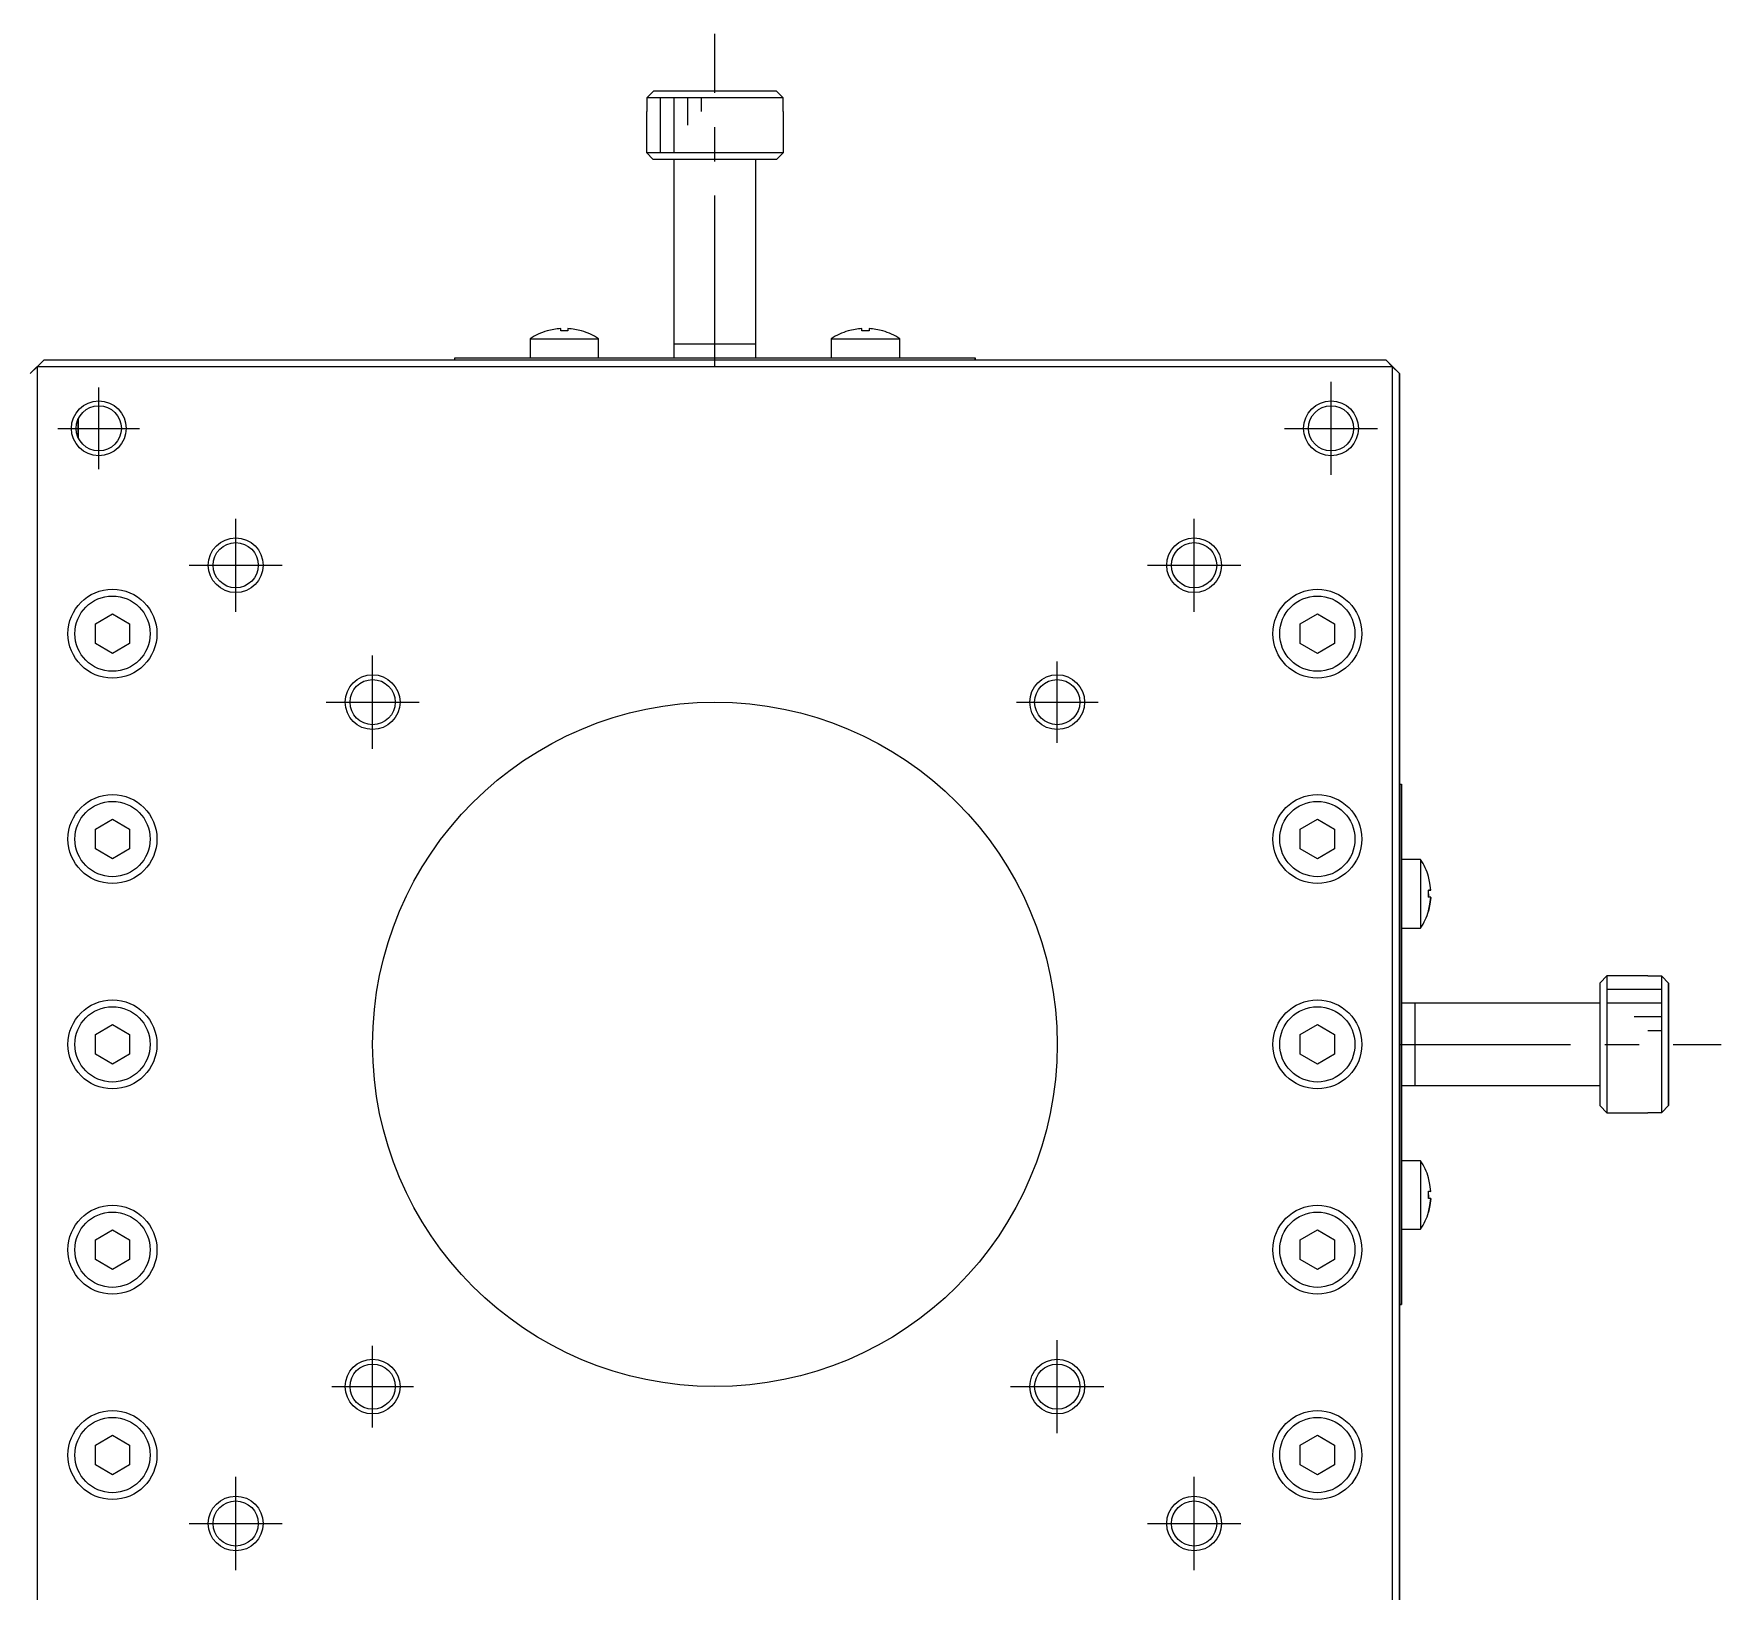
# Model space of a CAD drawing. Extents: x -109 to 395, y 1 to 311.
# Drawn here: x 54.3 to 177.6, y 131.6 to 245.3 of the extents above; entities that cross this region are included whole.
import ezdxf

# ---------------------------------------------------------------- set-up
doc = ezdxf.new("R2010")
doc.units = 0
doc.header["$LTSCALE"] = 10
doc.linetypes.add('CENTER', pattern=[2, 1.25, -0.25, 0.25, -0.25])
doc.layers.get('0').update_dxf_attribs({"linetype": 'CONTINUOUS'})
doc.layers.add('CENTER', color=1, linetype='CENTER')

msp = doc.modelspace()

# ---------------------------------------------------------------- linework, layer by layer
at = {"color": 7, "linetype": 'CONTINUOUS'}
for p, q in [((99.096716, 240.650949), (99.599517, 241.150949)), ((99.096716, 240.650949), (99.096716, 239.650949)), ((109.046591, 240.650949), (99.096716, 240.650949)), ((99.599517, 241.150949), (108.543789, 241.150949)), ((108.543789, 241.150949), (109.046591, 240.650949)), ((109.046591, 239.650949), (109.046591, 240.650949)), ((99.096716, 239.650949), (99.071653, 239.650949)), ((99.071653, 239.650949), (99.071653, 236.650949)), ((109.071653, 239.650949), (109.046591, 239.650949)), ((109.071653, 236.650949), (109.071653, 239.650949)), ((99.071653, 236.650949), (109.071653, 236.650949)), ((99.071653, 236.650949), (99.571653, 236.150949)), ((108.571653, 236.150949), (109.071653, 236.650949)), ((101.071653, 236.150949), (99.571653, 236.150949)), ((108.571653, 236.150949), (99.571653, 236.150949)), ((108.571653, 236.150949), (99.571653, 236.150949)), ((108.571653, 236.150949), (99.571653, 236.150949)), ((107.071653, 236.150949), (101.071653, 236.150949)), ((107.071653, 236.150949), (101.071653, 236.150949)), ((101.071653, 236.150949), (101.071653, 222.650949)), ((101.071653, 236.150949), (101.071653, 221.650949)), ((101.071653, 236.150949), (101.071653, 221.650949)), ((108.571653, 236.150949), (107.071653, 236.150949)), ((107.071653, 222.650949), (107.071653, 236.150949)), ((107.071653, 221.650949), (107.071653, 236.150949)), ((107.071653, 221.650949), (107.071653, 236.150949)), ((91.813064, 223.61353), (91.80972, 223.620385)), ((92.811653, 223.61353), (92.811653, 223.785902)), ((93.331653, 223.61353), (92.811653, 223.61353)), ((93.331653, 223.785902), (93.331653, 223.61353)), ((94.333586, 223.620385), (94.330243, 223.61353)), ((94.333586, 223.620385), (94.330243, 223.61353)), ((94.333586, 223.620385), (94.330243, 223.61353)), ((94.333586, 223.620385), (94.330243, 223.61353)), ((113.813064, 223.61353), (113.80972, 223.620385)), ((114.811653, 223.61353), (114.811653, 223.785902)), ((115.331653, 223.61353), (114.811653, 223.61353)), ((115.331653, 223.785902), (115.331653, 223.61353)), ((116.333586, 223.620385), (116.330243, 223.61353)), ((116.333586, 223.620385), (116.330243, 223.61353)), ((116.333586, 223.620385), (116.330243, 223.61353)), ((116.333586, 223.620385), (116.330243, 223.61353)), ((90.571653, 223.042607), (95.571653, 223.042607)), ((90.571653, 223.042607), (90.571653, 221.650949)), ((95.571653, 221.650949), (95.571653, 223.042607)), ((104.071653, 222.650949), (101.071653, 222.650949)), ((104.071653, 222.650949), (101.071653, 222.650949)), ((101.071653, 222.650949), (101.071653, 221.650949)), ((107.071653, 222.650949), (101.071653, 222.650949)), ((107.071653, 222.650949), (101.071653, 222.650949)), ((107.071653, 222.650949), (104.071653, 222.650949)), ((107.071653, 222.650949), (104.071653, 222.650949)), ((107.071653, 221.650949), (107.071653, 222.650949)), ((112.571653, 223.042607), (117.571653, 223.042607)), ((112.571653, 223.042607), (112.571653, 221.650949)), ((117.571653, 221.650949), (117.571653, 223.042607)), ((54.071653, 220.500949), (55.071653, 221.500949)), ((54.071653, 220.500949), (55.071653, 221.500949)), ((54.071653, 220.500949), (54.571653, 221.000949)), ((54.571653, 221.000949), (55.071653, 221.500949)), ((54.571653, 221.000949), (54.571653, 122.000949)), ((153.571653, 221.000949), (54.571653, 221.000949)), ((55.071653, 221.500949), (153.071653, 221.500949)), ((85.071653, 221.500949), (85.071653, 221.650949)), ((85.071653, 221.650949), (87.071653, 221.650949)), ((85.071653, 221.650949), (123.071653, 221.650949)), ((85.071653, 221.650949), (123.071653, 221.650949)), ((87.071653, 221.650949), (93.071653, 221.650949)), ((93.071653, 221.650949), (115.071653, 221.650949)), ((115.071653, 221.650949), (121.071653, 221.650949)), ((121.071653, 221.650949), (123.071653, 221.650949)), ((123.071653, 221.650949), (123.071653, 221.500949)), ((123.071653, 221.500949), (123.071653, 221.650949)), ((123.071653, 221.500949), (123.071653, 221.650949)), ((123.071653, 221.500949), (123.071653, 221.650949)), ((153.071653, 221.500949), (153.571653, 221.000949)), ((153.071653, 221.500949), (154.071653, 220.500949)), ((153.071653, 221.500949), (154.071653, 220.500949)), ((153.571653, 122.000949), (153.571653, 221.000949)), ((153.571653, 221.000949), (154.071653, 220.500949)), ((154.071653, 220.500949), (154.071653, 122.500949)), ((154.071653, 203.000944), (154.071653, 220.500949)), ((154.071653, 122.500949), (154.071653, 220.500949)), ((154.071653, 122.500949), (154.071653, 220.500949)), ((57.571653, 215.813563), (57.571653, 217.188336)), ((57.571653, 217.188336), (57.571653, 215.813563)), ((57.571653, 217.188336), (57.571653, 215.813563)), ((57.571653, 217.188336), (57.571653, 215.813563)), ((58.821653, 202.222637), (60.071653, 202.944325)), ((58.821653, 200.779262), (58.821653, 202.222637)), ((60.071653, 202.944325), (61.321653, 202.222637)), ((61.321653, 202.222637), (61.321653, 200.779262)), ((146.821653, 202.222637), (148.071653, 202.944325)), ((146.821653, 200.779262), (146.821653, 202.222637)), ((148.071653, 202.944325), (149.321653, 202.222637)), ((149.321653, 202.222637), (149.321653, 200.779262)), ((60.071653, 200.057574), (58.821653, 200.779262)), ((61.321653, 200.779262), (60.071653, 200.057574)), ((148.071653, 200.057574), (146.821653, 200.779262)), ((149.321653, 200.779262), (148.071653, 200.057574)), ((154.071653, 190.500949), (154.071653, 200.000954)), ((154.071653, 190.500949), (154.221653, 190.500949)), ((154.221653, 190.500949), (154.221653, 188.500949)), ((154.221653, 190.500949), (154.221653, 188.500949)), ((154.221653, 152.500949), (154.221653, 190.500949)), ((154.221653, 152.500949), (154.221653, 190.500949)), ((58.821653, 187.222637), (60.071653, 187.944325)), ((60.071653, 187.944325), (61.321653, 187.222637)), ((146.821653, 187.222637), (148.071653, 187.944325)), ((148.071653, 187.944325), (149.321653, 187.222637)), ((154.221653, 185.000949), (154.221653, 188.500949)), ((154.221653, 188.500949), (154.221653, 154.500949)), ((58.821653, 185.779262), (58.821653, 187.222637)), ((61.321653, 187.222637), (61.321653, 185.779262)), ((146.821653, 185.779262), (146.821653, 187.222637)), ((149.321653, 187.222637), (149.321653, 185.779262)), ((154.221653, 185.350949), (154.221653, 187.000949)), ((154.221653, 185.350949), (154.221653, 187.000949)), ((60.071653, 185.057574), (58.821653, 185.779262)), ((61.321653, 185.779262), (60.071653, 185.057574)), ((148.071653, 185.057574), (146.821653, 185.779262)), ((149.321653, 185.779262), (148.071653, 185.057574)), ((154.221653, 174.006443), (154.221653, 185.350949)), ((154.221653, 185.350949), (154.221653, 174.500949)), ((155.613311, 185.000949), (154.221653, 185.000949)), ((155.613311, 185.000949), (155.613311, 180.000949)), ((156.191082, 183.762908), (156.184234, 183.757735)), ((156.184234, 183.761284), (156.191082, 183.762908)), ((156.298666, 183.266877), (156.184234, 183.761284)), ((156.184234, 182.249546), (156.184234, 182.769534)), ((156.184234, 182.769534), (156.298666, 182.766159)), ((156.298666, 182.755727), (156.184234, 182.752352)), ((156.191082, 182.500949), (156.184234, 182.232365)), ((156.356606, 182.762718), (156.184589, 182.762718)), ((156.356606, 182.759169), (156.18477, 182.759169)), ((156.356606, 182.762718), (156.298666, 183.266877)), ((156.298666, 182.766159), (156.356606, 182.762718)), ((156.356606, 182.759169), (156.298666, 182.755727)), ((156.298666, 182.246171), (156.184234, 182.249546)), ((156.184234, 181.244164), (156.298666, 181.738571)), ((156.298666, 181.735022), (156.184234, 181.240615)), ((156.191082, 181.238991), (156.184234, 181.244164)), ((156.356606, 182.24273), (156.298666, 182.246171)), ((156.298666, 181.738571), (156.356606, 182.24273)), ((156.356606, 182.239181), (156.298666, 181.735022)), ((156.356606, 182.239181), (156.356399, 182.239181)), ((154.221653, 174.500949), (154.221653, 180.000949)), ((154.221653, 180.000949), (155.613311, 180.000949)), ((169.221653, 176.500949), (168.721653, 176.000949)), ((169.221653, 176.500949), (169.221653, 166.500949)), ((172.221653, 176.500949), (169.221653, 176.500949)), ((172.221653, 176.475887), (172.221653, 176.500949)), ((172.221653, 176.475887), (172.221653, 176.500949)), ((172.221653, 176.475887), (172.221653, 176.500949)), ((172.221653, 176.475887), (172.221653, 176.500949)), ((173.221653, 176.475887), (172.221653, 176.475887)), ((173.221653, 166.526012), (173.221653, 176.475887)), ((173.221653, 176.475887), (173.721653, 175.973085)), ((168.721653, 167.000949), (168.721653, 176.000949)), ((173.721653, 175.973085), (173.721653, 167.028813)), ((173.721653, 167.028813), (173.721653, 175.973085)), ((173.721653, 167.028813), (173.721653, 175.973085)), ((173.721653, 167.028813), (173.721653, 175.973085)), ((155.221653, 174.500949), (154.221653, 174.500949)), ((168.721653, 174.500949), (154.221653, 174.500949)), ((168.721653, 174.500949), (154.221653, 174.500949)), ((155.221653, 168.500949), (155.221653, 174.500949)), ((155.221653, 168.500949), (155.221653, 174.500949)), ((168.721653, 174.500949), (155.221653, 174.500949)), ((155.221653, 168.500949), (155.221653, 174.500949)), ((155.221653, 168.500949), (155.221653, 174.500949)), ((58.821653, 172.222637), (60.071653, 172.944325)), ((60.071653, 172.944325), (61.321653, 172.222637)), ((146.821653, 172.222637), (148.071653, 172.944325)), ((148.071653, 172.944325), (149.321653, 172.222637)), ((58.821653, 170.779262), (58.821653, 172.222637)), ((61.321653, 172.222637), (61.321653, 170.779262)), ((146.821653, 170.779262), (146.821653, 172.222637)), ((149.321653, 172.222637), (149.321653, 170.779262)), ((60.071653, 170.057574), (58.821653, 170.779262)), ((61.321653, 170.779262), (60.071653, 170.057574)), ((148.071653, 170.057574), (146.821653, 170.779262)), ((149.321653, 170.779262), (148.071653, 170.057574)), ((154.221653, 157.650949), (154.221653, 168.995455)), ((154.221653, 168.500949), (154.221653, 157.650949)), ((154.221653, 163.000949), (154.221653, 168.500949)), ((154.221653, 168.500949), (155.221653, 168.500949)), ((154.221653, 168.500949), (168.721653, 168.500949)), ((154.221653, 168.500949), (168.721653, 168.500949)), ((155.221653, 168.500949), (168.721653, 168.500949)), ((168.721653, 167.000949), (169.221653, 166.500949)), ((169.221653, 166.500949), (172.221653, 166.500949)), ((172.221653, 166.500949), (172.221653, 166.526012)), ((172.221653, 166.500949), (172.221653, 166.526012)), ((172.221653, 166.526012), (173.221653, 166.526012)), ((172.221653, 166.500949), (172.221653, 166.526012)), ((172.221653, 166.500949), (172.221653, 166.526012)), ((173.721653, 167.028813), (173.221653, 166.526012)), ((155.613311, 163.000949), (154.221653, 163.000949)), ((155.613311, 163.000949), (155.613311, 158.000949)), ((156.191082, 161.762908), (156.184234, 161.757735)), ((156.184234, 161.761284), (156.191082, 161.762908)), ((156.298666, 161.266877), (156.184234, 161.761284)), ((156.184234, 160.249546), (156.184234, 160.769534)), ((156.184234, 160.769534), (156.298666, 160.766159)), ((156.298666, 160.755727), (156.184234, 160.752352)), ((156.191082, 160.50095), (156.184234, 160.232365)), ((156.298666, 160.246171), (156.184234, 160.249546)), ((156.356606, 160.762718), (156.184589, 160.762718)), ((156.356606, 160.759169), (156.18477, 160.759169)), ((156.356606, 160.762718), (156.298666, 161.266877)), ((156.298666, 160.766159), (156.356606, 160.762718)), ((156.356606, 160.759169), (156.298666, 160.755727)), ((156.356606, 160.24273), (156.298666, 160.246171)), ((156.298666, 159.738571), (156.356606, 160.24273)), ((156.356606, 160.239181), (156.298666, 159.735022)), ((156.356606, 160.239181), (156.356399, 160.239181)), ((156.184234, 159.244164), (156.298666, 159.738571)), ((156.298666, 159.735022), (156.184234, 159.240615)), ((156.191082, 159.238991), (156.184234, 159.244164)), ((58.821653, 157.222637), (60.071653, 157.944325)), ((60.071653, 157.944325), (61.321653, 157.222637)), ((146.821653, 157.222637), (148.071653, 157.944325)), ((148.071653, 157.944325), (149.321653, 157.222637)), ((154.221653, 154.500949), (154.221653, 158.000949)), ((154.221653, 158.000949), (155.613311, 158.000949)), ((58.821653, 155.779262), (58.821653, 157.222637)), ((61.321653, 157.222637), (61.321653, 155.779262)), ((146.821653, 155.779262), (146.821653, 157.222637)), ((149.321653, 157.222637), (149.321653, 155.779262)), ((154.221653, 156.000949), (154.221653, 157.650949)), ((154.221653, 156.000949), (154.221653, 157.650949)), ((60.071653, 155.057574), (58.821653, 155.779262)), ((61.321653, 155.779262), (60.071653, 155.057574)), ((148.071653, 155.057574), (146.821653, 155.779262)), ((149.321653, 155.779262), (148.071653, 155.057574)), ((154.221653, 154.500949), (154.221653, 152.500949)), ((154.221653, 154.500949), (154.221653, 152.500949)), ((154.221653, 152.500949), (154.071653, 152.500949)), ((154.071653, 152.500949), (154.221653, 152.500949)), ((154.071653, 143.000944), (154.071653, 152.500949)), ((154.071653, 152.500949), (154.221653, 152.500949)), ((154.071653, 152.500949), (154.221653, 152.500949)), ((58.821653, 142.222637), (60.071653, 142.944325)), ((58.821653, 140.779262), (58.821653, 142.222637)), ((60.071653, 142.944325), (61.321653, 142.222637)), ((61.321653, 142.222637), (61.321653, 140.779262)), ((146.821653, 142.222637), (148.071653, 142.944325)), ((146.821653, 140.779262), (146.821653, 142.222637)), ((148.071653, 142.944325), (149.321653, 142.222637)), ((149.321653, 142.222637), (149.321653, 140.779262)), ((60.071653, 140.057574), (58.821653, 140.779262)), ((61.321653, 140.779262), (60.071653, 140.057574)), ((148.071653, 140.057574), (146.821653, 140.779262)), ((149.321653, 140.779262), (148.071653, 140.057574)), ((154.071653, 122.500949), (154.071653, 140.000954))]:
    msp.add_line(p, q, dxfattribs=at)
at = {"color": 3, "linetype": 'CONTINUOUS'}
for p, q in [((100.071653, 240.650949), (100.071653, 236.650949)), ((101.071653, 240.650949), (101.071653, 236.650949)), ((102.071653, 240.650949), (102.071653, 238.650949)), ((103.071653, 240.650949), (103.071653, 239.650949)), ((173.221653, 175.500949), (169.221653, 175.500949)), ((173.221653, 174.500949), (169.221653, 174.500949)), ((173.221653, 173.500949), (171.221653, 173.500949)), ((173.221653, 172.500949), (172.221653, 172.500949))]:
    msp.add_line(p, q, dxfattribs=at)
for centre in [(59.071653, 216.500949), (149.071653, 216.500949), (69.071653, 206.500949), (139.071653, 206.500949), (79.071653, 196.500949), (129.071653, 196.500949), (79.071653, 146.500949), (129.071653, 146.500949), (69.071653, 136.500949), (139.071653, 136.500949)]:
    msp.add_circle(centre, 2, dxfattribs=at)
at = {"color": 7, "linetype": 'CONTINUOUS'}
for centre, radius in [((59.071653, 216.500949), 1.65), ((149.071653, 216.500949), 1.65), ((69.071653, 206.500949), 1.65), ((139.071653, 206.500949), 1.65), ((60.071653, 201.500949), 3.25), ((148.071653, 201.500949), 3.25), ((60.071653, 201.500949), 2.75), ((148.071653, 201.500949), 2.75), ((79.071653, 196.500949), 1.65), ((129.071653, 196.500949), 1.65), ((104.071653, 171.500949), 25), ((60.071653, 186.500949), 3.25), ((60.071653, 186.500949), 2.75), ((148.071653, 186.500949), 3.25), ((148.071653, 186.500949), 2.75), ((60.071653, 171.500949), 3.25), ((60.071653, 171.500949), 2.75), ((148.071653, 171.500949), 3.25), ((148.071653, 171.500949), 2.75), ((60.071653, 156.500949), 3.25), ((60.071653, 156.500949), 2.75), ((148.071653, 156.500949), 3.25), ((148.071653, 156.500949), 2.75), ((79.071653, 146.500949), 1.65), ((129.071653, 146.500949), 1.65), ((60.071653, 141.500949), 3.25), ((60.071653, 141.500949), 2.75), ((148.071653, 141.500949), 3.25), ((148.071653, 141.500949), 2.75), ((69.071653, 136.500949), 1.65), ((139.071653, 136.500949), 1.65)]:
    msp.add_circle(centre, radius, dxfattribs=at)
for centre, radius, start, end in [((93.071653, 219.300949), 4.5, 106.285843, 123.748989), ((93.071653, 219.300949), 4.492483, 93.317816, 106.26943), ((93.071653, 219.300949), 4.492483, 73.73057, 86.682184), ((93.071653, 219.300949), 4.5, 56.251011, 73.714157), ((115.071653, 219.300949), 4.5, 106.285843, 123.748989), ((115.071653, 219.300949), 4.492483, 93.317816, 106.26943), ((115.071653, 219.300949), 4.492483, 73.73057, 86.682184), ((115.071653, 219.300949), 4.5, 56.251011, 73.714157), ((151.871653, 182.500949), 4.5, 16.286184, 33.748989), ((151.871653, 182.500949), 4.5, 326.251011, 343.713816), ((151.871653, 160.500949), 4.5, 16.286184, 33.748989), ((151.871653, 160.500949), 4.5, 326.251011, 343.713816)]:
    msp.add_arc(centre, radius, start, end, dxfattribs=at)
at = {"layer": 'CENTER', "color": 1, "linetype": 'CENTER'}
for p, q in [((104.071653, 221.000949), (104.071653, 245.325949)), ((59.071653, 213.520949), (59.071653, 219.480949)), ((149.071653, 213.100949), (149.071653, 219.900949)), ((56.091653, 216.500949), (62.051653, 216.500949)), ((145.671653, 216.500949), (152.471653, 216.500949)), ((69.071653, 203.100949), (69.071653, 209.900949)), ((139.071653, 203.100949), (139.071653, 209.900949)), ((65.671653, 206.500949), (72.471653, 206.500949)), ((135.671653, 206.500949), (142.471653, 206.500949)), ((79.071653, 193.100949), (79.071653, 199.900949)), ((129.071653, 193.520949), (129.071653, 199.480949)), ((75.671653, 196.500949), (82.471653, 196.500949)), ((126.091653, 196.500949), (132.051653, 196.500949)), ((154.071653, 171.500949), (177.571653, 171.500949)), ((79.071653, 143.520949), (79.071653, 149.480949)), ((129.071653, 143.100949), (129.071653, 149.900949)), ((76.091653, 146.500949), (82.051653, 146.500949)), ((125.671653, 146.500949), (132.471653, 146.500949)), ((69.071653, 133.100949), (69.071653, 139.900949)), ((139.071653, 133.100949), (139.071653, 139.900949)), ((65.671653, 136.500949), (72.471653, 136.500949)), ((135.671653, 136.500949), (142.471653, 136.500949))]:
    msp.add_line(p, q, dxfattribs=at)

doc.saveas('drawing.dxf')
